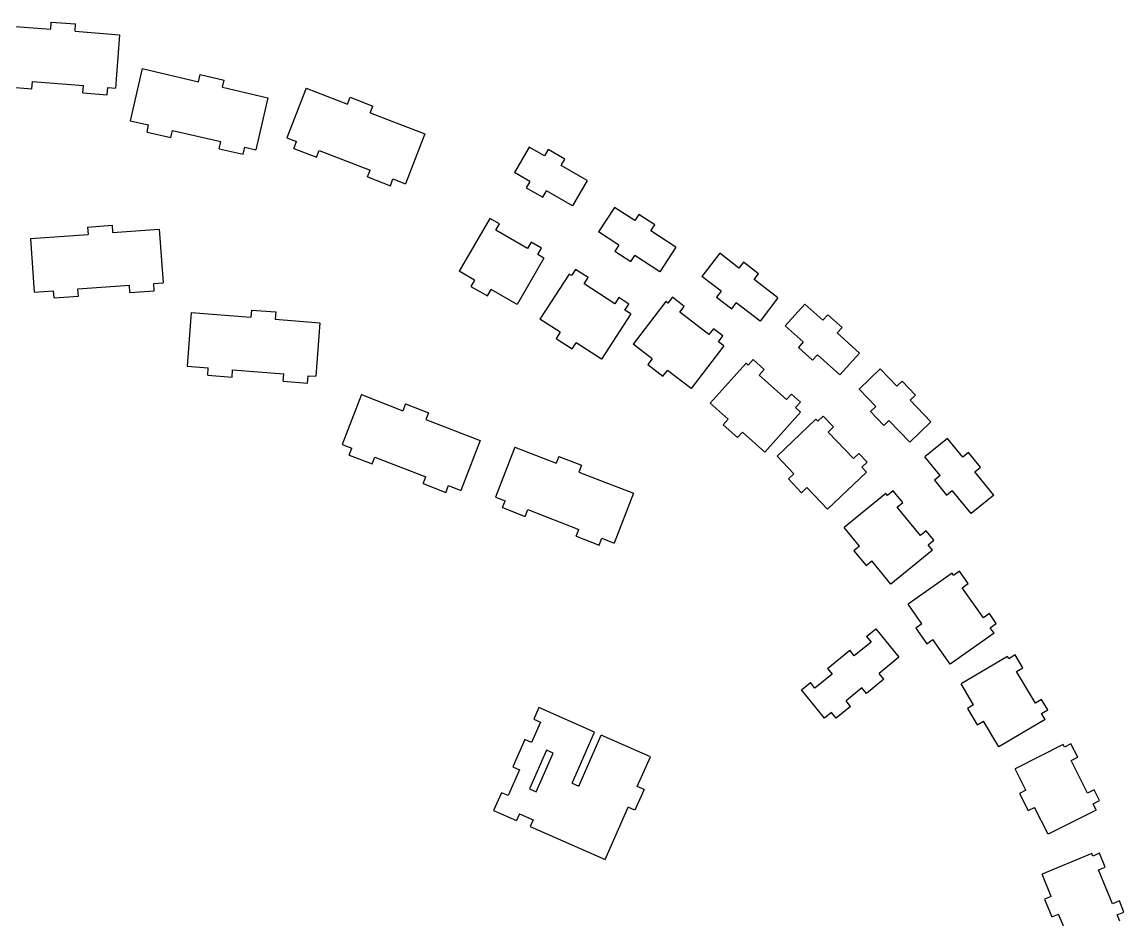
# Model space of a CAD drawing. Extents: x -27280 to 27280, y -16671 to 16671.
# Drawn here: x -11433 to -6022, y 7330 to 11741 of the extents above; entities that cross this region are included whole.
import ezdxf

# ---------------------------------------------------------------- set-up
doc = ezdxf.new("R2010")
doc.units = 0
doc.header["$MEASUREMENT"] = 0
doc.layers.get('0').update_dxf_attribs({"linetype": 'CONTINUOUS'})

msp = doc.modelspace()

# ---------------------------------------------------------------- linework, layer by layer
for p, q in [((-11585.4, 11728), (-11292, 11705)), ((-11292, 11705), (-11289.2, 11740.8)), ((-11289.2, 11740.8), (-11169.6, 11731.4)), ((-11172.4, 11695.6), (-11169.6, 11731.4)), ((-11172.4, 11695.6), (-10953.3, 11678.3)), ((-10953.3, 11678.3), (-10973.9, 11416.8)), ((-10842.8, 11511.8), (-10901.8, 11256.2)), ((-10842.8, 11511.8), (-10565.6, 11447.8)), ((-10565.6, 11447.8), (-10557.5, 11482.9)), ((-10557.5, 11482.9), (-10440.6, 11455.9)), ((-11504.4, 11422.4), (-11384.7, 11413)), ((-11384.7, 11413), (-11381.9, 11448.9)), ((-11381.9, 11448.9), (-11131, 11429.2)), ((-11133.9, 11393.3), (-11131, 11429.2)), ((-11014.2, 11383.9), (-11011.4, 11419.8)), ((-11011.4, 11419.8), (-10973.9, 11416.8)), ((-10448.7, 11420.8), (-10440.6, 11455.9)), ((-10448.7, 11420.8), (-10225.2, 11369.2)), ((-11133.9, 11393.3), (-11014.2, 11383.9)), ((-10225.2, 11369.2), (-10284.2, 11113.6)), ((-10038.2, 11416.7), (-10132.9, 11172.1)), ((-10038.2, 11416.7), (-9835.1, 11338)), ((-9835.1, 11338), (-9822, 11371.6)), ((-9822, 11371.6), (-9710.1, 11328.3)), ((-9723.2, 11294.7), (-9710.1, 11328.3)), ((-10901.8, 11256.2), (-10810.9, 11235.2)), ((-9723.2, 11294.7), (-9455.4, 11190.9)), ((-10819, 11200.1), (-10810.9, 11235.2)), ((-10702.1, 11173.1), (-10694, 11208.2)), ((-10694, 11208.2), (-10456.2, 11153.3)), ((-10819, 11200.1), (-10702.1, 11173.1)), ((-10464.3, 11118.3), (-10456.2, 11153.3)), ((-10132.9, 11172.1), (-10085.4, 11153.7)), ((-10098.4, 11120.1), (-10085.4, 11153.7)), ((-9455.4, 11190.9), (-9550.1, 10946.3)), ((-10464.3, 11118.3), (-10347.4, 11091.3)), ((-10347.4, 11091.3), (-10339.3, 11126.4)), ((-10339.3, 11126.4), (-10284.2, 11113.6)), ((-10098.4, 11120.1), (-9986.5, 11076.8)), ((-9986.5, 11076.8), (-9973.5, 11110.4)), ((-9973.5, 11110.4), (-9723, 11013.3)), ((-8941.9, 11126), (-9013.9, 11001.3)), ((-8867.2, 11082.9), (-8941.9, 11126)), ((-8849.2, 11114.1), (-8867.2, 11082.9)), ((-8767.8, 11067.1), (-8849.2, 11114.1)), ((-8785.8, 11035.9), (-8767.8, 11067.1)), ((-9736, 10979.8), (-9723, 11013.3)), ((-8939.2, 10958.2), (-9013.9, 11001.3)), ((-8658, 10962.2), (-8785.8, 11035.9)), ((-9736, 10979.8), (-9624.1, 10936.4)), ((-9624.1, 10936.4), (-9611.1, 10970)), ((-9611.1, 10970), (-9550.1, 10946.3)), ((-8939.2, 10958.2), (-8957.2, 10927)), ((-8658, 10962.2), (-8730, 10837.5)), ((-8957.2, 10927), (-8875.8, 10880)), ((-8875.8, 10880), (-8857.8, 10911.2)), ((-8730, 10837.5), (-8857.8, 10911.2)), ((-8523.7, 10830.6), (-8602.1, 10709.8)), ((-8424.3, 10766), (-8523.7, 10830.6)), ((-9135.8, 10776.4), (-9285.8, 10516.6)), ((-9088.4, 10749.1), (-9135.8, 10776.4)), ((-8404.7, 10796.2), (-8424.3, 10766)), ((-8325.9, 10745), (-8404.7, 10796.2)), ((-11110.5, 10733.9), (-10990.8, 10742.5)), ((-11110.5, 10733.9), (-11107.9, 10698)), ((-10990.8, 10742.5), (-10988.2, 10706.6)), ((-10988.2, 10706.6), (-10758.5, 10723)), ((-10758.5, 10723), (-10739.7, 10459.6)), ((-9106.4, 10717.9), (-9088.4, 10749.1)), ((-8950.2, 10627.7), (-9106.4, 10717.9)), ((-8345.5, 10714.8), (-8325.9, 10745)), ((-8221.8, 10634.5), (-8345.5, 10714.8)), ((-11391.3, 10677.8), (-11107.9, 10698)), ((-11391.3, 10677.8), (-11372.5, 10414.5)), ((-8502.7, 10645.3), (-8602.1, 10709.8)), ((-8932.2, 10658.9), (-8950.2, 10627.7)), ((-8881.2, 10629.4), (-8932.2, 10658.9)), ((-8899.2, 10598.2), (-8881.2, 10629.4)), ((-8502.7, 10645.3), (-8522.4, 10615.1)), ((-8522.4, 10615.1), (-8443.5, 10563.9)), ((-8221.8, 10634.5), (-8300.2, 10513.7)), ((-8870, 10581.4), (-9002, 10352.7)), ((-8870, 10581.4), (-8899.2, 10598.2)), ((-8443.5, 10563.9), (-8423.9, 10594.1)), ((-8300.2, 10513.7), (-8423.9, 10594.1)), ((-8006.3, 10604.7), (-8093.9, 10490.5)), ((-7912.3, 10532.6), (-8006.3, 10604.7)), ((-7890.3, 10561.2), (-7912.3, 10532.6)), ((-7815.7, 10504), (-7890.3, 10561.2)), ((-9211.2, 10473.5), (-9285.8, 10516.6)), ((-8745.7, 10502.9), (-8889.5, 10281.5)), ((-8734.5, 10495.7), (-8745.7, 10502.9)), ((-8714.9, 10525.9), (-8734.5, 10495.7)), ((-8653.1, 10485.7), (-8714.9, 10525.9)), ((-7837.7, 10475.4), (-7815.7, 10504)), ((-11158.5, 10429.8), (-10905.6, 10447.8)), ((-10903, 10411.9), (-10905.6, 10447.8)), ((-10785.9, 10456.3), (-10739.7, 10459.6)), ((-10783.3, 10420.4), (-10785.9, 10456.3)), ((-9211.2, 10473.5), (-9229.2, 10442.3)), ((-8672.7, 10455.5), (-8653.1, 10485.7)), ((-8521.5, 10357.3), (-8672.7, 10455.5)), ((-7999.9, 10418.4), (-8093.9, 10490.5)), ((-7720.6, 10385.6), (-7837.7, 10475.4)), ((-11372.5, 10414.5), (-11278.2, 10421.2)), ((-11275.6, 10385.3), (-11278.2, 10421.2)), ((-11275.6, 10385.3), (-11155.9, 10393.9)), ((-11155.9, 10393.9), (-11158.5, 10429.8)), ((-10903, 10411.9), (-10783.3, 10420.4)), ((-9229.2, 10442.3), (-9147.7, 10395.3)), ((-9147.7, 10395.3), (-9129.7, 10426.5)), ((-9002, 10352.7), (-9129.7, 10426.5)), ((-8239.3, 10389.2), (-8261.2, 10360.6)), ((-8180.8, 10344.3), (-8239.3, 10389.2)), ((-7999.9, 10418.4), (-8021.8, 10389.8)), ((-8021.8, 10389.8), (-7947.2, 10332.6)), ((-8501.9, 10387.5), (-8521.5, 10357.3)), ((-8452.4, 10355.4), (-8501.9, 10387.5)), ((-8472, 10325.2), (-8452.4, 10355.4)), ((-8271.8, 10368.7), (-8432.4, 10159.2)), ((-8261.2, 10360.6), (-8271.8, 10368.7)), ((-8202.7, 10315.8), (-8180.8, 10344.3)), ((-7947.2, 10332.6), (-7925.3, 10361.1)), ((-7808.2, 10271.4), (-7925.3, 10361.1)), ((-7720.6, 10385.6), (-7808.2, 10271.4)), ((-7588.5, 10355.6), (-7684.7, 10248.5)), ((-7500.3, 10276.5), (-7588.5, 10355.6)), ((-10601.9, 10313.4), (-10622.6, 10050.2)), ((-10601.9, 10313.4), (-10308.6, 10290.4)), ((-10305.8, 10326.3), (-10308.6, 10290.4)), ((-10305.8, 10326.3), (-10186.1, 10316.9)), ((-10186.1, 10316.9), (-10188.9, 10281)), ((-10188.9, 10281), (-9969.9, 10263.8)), ((-8790.1, 10217), (-8889.5, 10281.5)), ((-8443.8, 10306.9), (-8587.5, 10085.4)), ((-8443.8, 10306.9), (-8472, 10325.2)), ((-8059.6, 10206), (-8202.7, 10315.8)), ((-7476.3, 10303.2), (-7500.3, 10276.5)), ((-7406.3, 10240.4), (-7476.3, 10303.2)), ((-9969.9, 10263.8), (-9990.5, 10000.6)), ((-8037.7, 10234.6), (-8059.6, 10206)), ((-7990.9, 10198.7), (-8037.7, 10234.6)), ((-7596.5, 10169.3), (-7684.7, 10248.5)), ((-7430.4, 10213.6), (-7406.3, 10240.4)), ((-8790.1, 10217), (-8809.7, 10186.8)), ((-8809.7, 10186.8), (-8730.8, 10135.6)), ((-8012.8, 10170.1), (-7990.9, 10198.7)), ((-7320.6, 10115.1), (-7430.4, 10213.6)), ((-8730.8, 10135.6), (-8711.2, 10165.8)), ((-8587.5, 10085.4), (-8711.2, 10165.8)), ((-8338.4, 10087.1), (-8432.4, 10159.2)), ((-7986.1, 10149.6), (-8146.8, 9940.1)), ((-7986.1, 10149.6), (-8012.8, 10170.1)), ((-7596.5, 10169.3), (-7620.6, 10142.5)), ((-7620.6, 10142.5), (-7550.7, 10079.7)), ((-8338.4, 10087.1), (-8360.3, 10058.6)), ((-7877.2, 10065), (-8053.6, 9868.5)), ((-7867.3, 10056.1), (-7877.2, 10065)), ((-7843.3, 10082.9), (-7867.3, 10056.1)), ((-7788.5, 10033.6), (-7843.3, 10082.9)), ((-7550.7, 10079.7), (-7526.6, 10106.5)), ((-7416.9, 10008), (-7526.6, 10106.5)), ((-7320.6, 10115.1), (-7416.9, 10008)), ((-10622.6, 10050.2), (-10518.2, 10042)), ((-10521, 10006.1), (-10518.2, 10042)), ((-10401.4, 9996.7), (-10398.6, 10032.6)), ((-10398.6, 10032.6), (-10147.7, 10012.9)), ((-10150.5, 9977), (-10147.7, 10012.9)), ((-8360.3, 10058.6), (-8285.7, 10001.3)), ((-8285.7, 10001.3), (-8263.8, 10029.9)), ((-8146.8, 9940.1), (-8263.8, 10029.9)), ((-7812.5, 10006.8), (-7788.5, 10033.6)), ((-7218.4, 10037.3), (-7322.5, 9937.9)), ((-7136.5, 9951.7), (-7218.4, 10037.3)), ((-10521, 10006.1), (-10401.4, 9996.7)), ((-10150.5, 9977), (-10030.9, 9967.6)), ((-10030.9, 9967.6), (-10028.1, 10003.5)), ((-10028.1, 10003.5), (-9990.5, 10000.6)), ((-7678.3, 9886.3), (-7812.5, 10006.8)), ((-7110.5, 9976.5), (-7136.5, 9951.7)), ((-7045.5, 9908.6), (-7110.5, 9976.5)), ((-9765.5, 9910.5), (-9860.3, 9665.9)), ((-9765.5, 9910.5), (-9562.4, 9831.8)), ((-7654.3, 9913.1), (-7678.3, 9886.3)), ((-7610.4, 9873.7), (-7654.3, 9913.1)), ((-7240.6, 9852.2), (-7322.5, 9937.9)), ((-7071.6, 9883.7), (-7045.5, 9908.6)), ((-9549.4, 9865.4), (-9562.4, 9831.8)), ((-9549.4, 9865.4), (-9437.5, 9822)), ((-7965.5, 9789.4), (-8053.6, 9868.5)), ((-7634.5, 9846.9), (-7610.4, 9873.7)), ((-7240.6, 9852.2), (-7266.7, 9827.3)), ((-6969.7, 9777), (-7071.6, 9883.7)), ((-9437.5, 9822), (-9450.5, 9788.5)), ((-7609.4, 9824.4), (-7785.8, 9628)), ((-7609.4, 9824.4), (-7634.5, 9846.9)), ((-7499.3, 9805.2), (-7525.3, 9780.3)), ((-7448.4, 9751.9), (-7499.3, 9805.2)), ((-7266.7, 9827.3), (-7201.7, 9759.3)), ((-9450.5, 9788.5), (-9182.7, 9684.7)), ((-7965.5, 9789.4), (-7989.5, 9762.6)), ((-7989.5, 9762.6), (-7919.6, 9699.8)), ((-7534.5, 9789.9), (-7725.4, 9607.6)), ((-7525.3, 9780.3), (-7534.5, 9789.9)), ((-7474.4, 9727), (-7448.4, 9751.9)), ((-7201.7, 9759.3), (-7175.7, 9784.2)), ((-7073.8, 9677.6), (-7175.7, 9784.2)), ((-6969.7, 9777), (-7073.8, 9677.6)), ((-7919.6, 9699.8), (-7895.5, 9726.6)), ((-7785.8, 9628), (-7895.5, 9726.6)), ((-7349.8, 9596.6), (-7474.4, 9727)), ((-6888.8, 9695.8), (-7000.1, 9604.5)), ((-6813.6, 9604.2), (-6888.8, 9695.8)), ((-9860.3, 9665.9), (-9812.7, 9647.5)), ((-9825.7, 9613.9), (-9812.7, 9647.5)), ((-9182.7, 9684.7), (-9277.5, 9440.1)), ((-9013.3, 9652.2), (-9108, 9407.6)), ((-9013.3, 9652.2), (-8810.1, 9573.5)), ((-9825.7, 9613.9), (-9713.8, 9570.6)), ((-9713.8, 9570.6), (-9700.8, 9604.1)), ((-9700.8, 9604.1), (-9450.4, 9507.1)), ((-8797.1, 9607), (-8810.1, 9573.5)), ((-8797.1, 9607), (-8685.2, 9563.7)), ((-7643.5, 9521.9), (-7725.4, 9607.6)), ((-7323.8, 9621.5), (-7349.8, 9596.6)), ((-7283.1, 9578.9), (-7323.8, 9621.5)), ((-7309.1, 9554), (-7283.1, 9578.9)), ((-6925, 9512.9), (-7000.1, 9604.5)), ((-6785.8, 9627), (-6813.6, 9604.2)), ((-6726.2, 9554.3), (-6785.8, 9627)), ((-8685.2, 9563.7), (-8698.2, 9530.1)), ((-8698.2, 9530.1), (-8430.5, 9426.4)), ((-7285.8, 9529.6), (-7476.7, 9347.3)), ((-7285.8, 9529.6), (-7309.1, 9554)), ((-6754, 9531.5), (-6726.2, 9554.3)), ((-6660.4, 9417.5), (-6754, 9531.5)), ((-9463.4, 9473.5), (-9450.4, 9507.1)), ((-9463.4, 9473.5), (-9351.5, 9430.2)), ((-7643.5, 9521.9), (-7669.6, 9497)), ((-7669.6, 9497), (-7604.6, 9429)), ((-6925, 9512.9), (-6952.8, 9490)), ((-6952.8, 9490), (-6893.2, 9417.3)), ((-9351.5, 9430.2), (-9338.5, 9463.7)), ((-9338.5, 9463.7), (-9277.5, 9440.1)), ((-8430.5, 9426.4), (-8525.2, 9181.8)), ((-7604.6, 9429), (-7578.6, 9453.9)), ((-7476.7, 9347.3), (-7578.6, 9453.9)), ((-7190.8, 9425.6), (-7394.9, 9258.1)), ((-7182.4, 9415.3), (-7190.8, 9425.6)), ((-7154.5, 9438.1), (-7182.4, 9415.3)), ((-7107.8, 9381.1), (-7154.5, 9438.1)), ((-6893.2, 9417.3), (-6865.3, 9440.2)), ((-6771.8, 9326.1), (-6865.3, 9440.2)), ((-6660.4, 9417.5), (-6771.8, 9326.1)), ((-9108, 9407.6), (-9060.4, 9389.1)), ((-9073.5, 9355.6), (-9060.4, 9389.1)), ((-7135.6, 9358.3), (-7107.8, 9381.1)), ((-9073.5, 9355.6), (-8961.6, 9312.2)), ((-8961.6, 9312.2), (-8948.6, 9345.8)), ((-8948.6, 9345.8), (-8698.1, 9248.7)), ((-7021.2, 9218.9), (-7135.6, 9358.3)), ((-7319.7, 9166.5), (-7394.9, 9258.1)), ((-8711.1, 9215.2), (-8698.1, 9248.7)), ((-8711.1, 9215.2), (-8599.2, 9171.8)), ((-8599.2, 9171.8), (-8586.2, 9205.4)), ((-8586.2, 9205.4), (-8525.2, 9181.8)), ((-6993.4, 9241.7), (-7021.2, 9218.9)), ((-6956, 9196.1), (-6993.4, 9241.7)), ((-7319.7, 9166.5), (-7347.6, 9143.7)), ((-6962.5, 9147.2), (-7166.6, 8979.8)), ((-6983.8, 9173.3), (-6956, 9196.1)), ((-6962.5, 9147.2), (-6983.8, 9173.3)), ((-7347.6, 9143.7), (-7288, 9071)), ((-7288, 9071), (-7260.1, 9093.8)), ((-7166.6, 8979.8), (-7260.1, 9093.8)), ((-6828.6, 9042.7), (-6858.1, 9022)), ((-6786.2, 8982.4), (-6828.6, 9042.7)), ((-6865.7, 9032.9), (-7081.7, 8881.1)), ((-6858.1, 9022), (-6865.7, 9032.9)), ((-6815.7, 8961.7), (-6786.2, 8982.4)), ((-6712, 8814.1), (-6815.7, 8961.7)), ((-7013.6, 8784.2), (-7081.7, 8881.1)), ((-6682.6, 8834.8), (-6712, 8814.1)), ((-6648.7, 8786.6), (-6682.6, 8834.8)), ((-7013.6, 8784.2), (-7043.1, 8763.5)), ((-6678.1, 8765.9), (-6648.7, 8786.6)), ((-6658.8, 8738.3), (-6678.1, 8765.9)), ((-7285.9, 8722.8), (-7240.7, 8759.9)), ((-7285.9, 8722.8), (-7263, 8695)), ((-7240.7, 8759.9), (-7126.5, 8620.7)), ((-7043.1, 8763.5), (-6989, 8686.5)), ((-6658.8, 8738.3), (-6874.8, 8586.5)), ((-7263, 8695), (-7345.8, 8627.1)), ((-6989, 8686.5), (-6959.6, 8707.2)), ((-6874.8, 8586.5), (-6959.6, 8707.2)), ((-7477.1, 8565.9), (-7368.6, 8654.9)), ((-7345.8, 8627.1), (-7368.6, 8654.9)), ((-7126.5, 8620.7), (-7224, 8540.7)), ((-6593.9, 8624.8), (-6820.6, 8489.3)), ((-6587.1, 8613.4), (-6593.9, 8624.8)), ((-6556.2, 8631.8), (-6587.1, 8613.4)), ((-6518.4, 8568.6), (-6556.2, 8631.8)), ((-7477.1, 8565.9), (-7454.3, 8538.1)), ((-6549.3, 8550.1), (-6518.4, 8568.6)), ((-6456.8, 8395.3), (-6549.3, 8550.1)), ((-7606, 8460.2), (-7561.8, 8496.4)), ((-7539, 8468.6), (-7561.8, 8496.4)), ((-7454.3, 8538.1), (-7539, 8468.6)), ((-7201.2, 8512.9), (-7286.3, 8443)), ((-7201.2, 8512.9), (-7224, 8540.7)), ((-7491.8, 8321), (-7606, 8460.2)), ((-7309.2, 8470.9), (-7386.6, 8407.3)), ((-7286.3, 8443), (-7309.2, 8470.9)), ((-6759.8, 8387.6), (-6820.6, 8489.3)), ((-7363.8, 8379.5), (-7386.6, 8407.3)), ((-6759.8, 8387.6), (-6790.7, 8369.2)), ((-6425.9, 8413.7), (-6456.8, 8395.3)), ((-6395.6, 8363.1), (-6425.9, 8413.7)), ((-8894.9, 8373.1), (-8919.6, 8316.8)), ((-8621.8, 8253.1), (-8894.9, 8373.1)), ((-7457.9, 8348.9), (-7491.8, 8321)), ((-7435, 8321), (-7457.9, 8348.9)), ((-7363.8, 8379.5), (-7435, 8321)), ((-6790.7, 8369.2), (-6742.4, 8288.5)), ((-6426.5, 8344.7), (-6395.6, 8363.1)), ((-6409.3, 8315.7), (-6426.5, 8344.7)), ((-8886.7, 8302.3), (-8930.4, 8202.7)), ((-8919.6, 8316.8), (-8886.7, 8302.3)), ((-6742.4, 8288.5), (-6711.5, 8306.9)), ((-6635.9, 8180.3), (-6711.5, 8306.9)), ((-6409.3, 8315.7), (-6635.9, 8180.3)), ((-8731.9, 8002.5), (-8621.8, 8253.1)), ((-8699, 7988), (-8588.8, 8238.6)), ((-8347.2, 8132.3), (-8588.8, 8238.6)), ((-8963.4, 8217.2), (-9022.6, 8082.4)), ((-8930.4, 8202.7), (-8963.4, 8217.2)), ((-6320.3, 8191.7), (-6556.1, 8073.1)), ((-6314.3, 8179.8), (-6320.3, 8191.7)), ((-6282.1, 8196), (-6314.3, 8179.8)), ((-6249, 8130.1), (-6282.1, 8196)), ((-8857.7, 8164), (-8940.9, 7974.6)), ((-8907.9, 7960.1), (-8824.6, 8149.5)), ((-8824.6, 8149.5), (-8857.7, 8164)), ((-8411.5, 7985.9), (-8347.2, 8132.3)), ((-6281.2, 8113.9), (-6249, 8130.1)), ((-8989.7, 8067.9), (-9045.6, 7940.8)), ((-9022.6, 8082.4), (-8989.7, 8067.9)), ((-6502.9, 7967.2), (-6556.1, 8073.1)), ((-6200.2, 7952.8), (-6281.2, 8113.9)), ((-9078.5, 7955.3), (-9116.8, 7868.2)), ((-9045.6, 7940.8), (-9078.5, 7955.3)), ((-8940.9, 7974.6), (-8907.9, 7960.1)), ((-8731.9, 8002.5), (-8699, 7988)), ((-8378.5, 7971.5), (-8423.3, 7869.5)), ((-8378.5, 7971.5), (-8411.5, 7985.9)), ((-6502.9, 7967.2), (-6535.1, 7951.1)), ((-6168, 7969), (-6200.2, 7952.8)), ((-6141.5, 7916.3), (-6168, 7969)), ((-6535.1, 7951.1), (-6492.9, 7867.1)), ((-6173.7, 7900.1), (-6141.5, 7916.3)), ((-6158.6, 7870), (-6173.7, 7900.1)), ((-9116.8, 7868.2), (-9004.1, 7818.7)), ((-8989.7, 7851.7), (-9004.1, 7818.7)), ((-8989.7, 7851.7), (-8922.3, 7822)), ((-8569.1, 7627.5), (-8456.3, 7884)), ((-8423.3, 7869.5), (-8456.3, 7884)), ((-6492.9, 7867.1), (-6460.7, 7883.2)), ((-6394.5, 7751.5), (-6460.7, 7883.2)), ((-6158.6, 7870), (-6394.5, 7751.5)), ((-8922.3, 7822), (-8936.8, 7789.1)), ((-8936.8, 7789.1), (-8569.1, 7627.5)), ((-6180.1, 7656.6), (-6423.9, 7555.4)), ((-6175, 7644.4), (-6180.1, 7656.6)), ((-6141.8, 7658.2), (-6175, 7644.4)), ((-6113.5, 7590.1), (-6141.8, 7658.2)), ((-6146.8, 7576.3), (-6113.5, 7590.1)), ((-6077.6, 7409.7), (-6146.8, 7576.3)), ((-6378.5, 7446), (-6423.9, 7555.4)), ((-6378.5, 7446), (-6411.8, 7432.2)), ((-6411.8, 7432.2), (-6375.7, 7345.4)), ((-6044.4, 7423.5), (-6077.6, 7409.7)), ((-6021.8, 7369.1), (-6044.4, 7423.5)), ((-6375.7, 7345.4), (-6342.5, 7359.2)), ((-6285.9, 7222.9), (-6342.5, 7359.2)), ((-6055, 7355.3), (-6021.8, 7369.1)), ((-6042.1, 7324.2), (-6055, 7355.3))]:
    msp.add_line(p, q)

doc.saveas('drawing.dxf')
